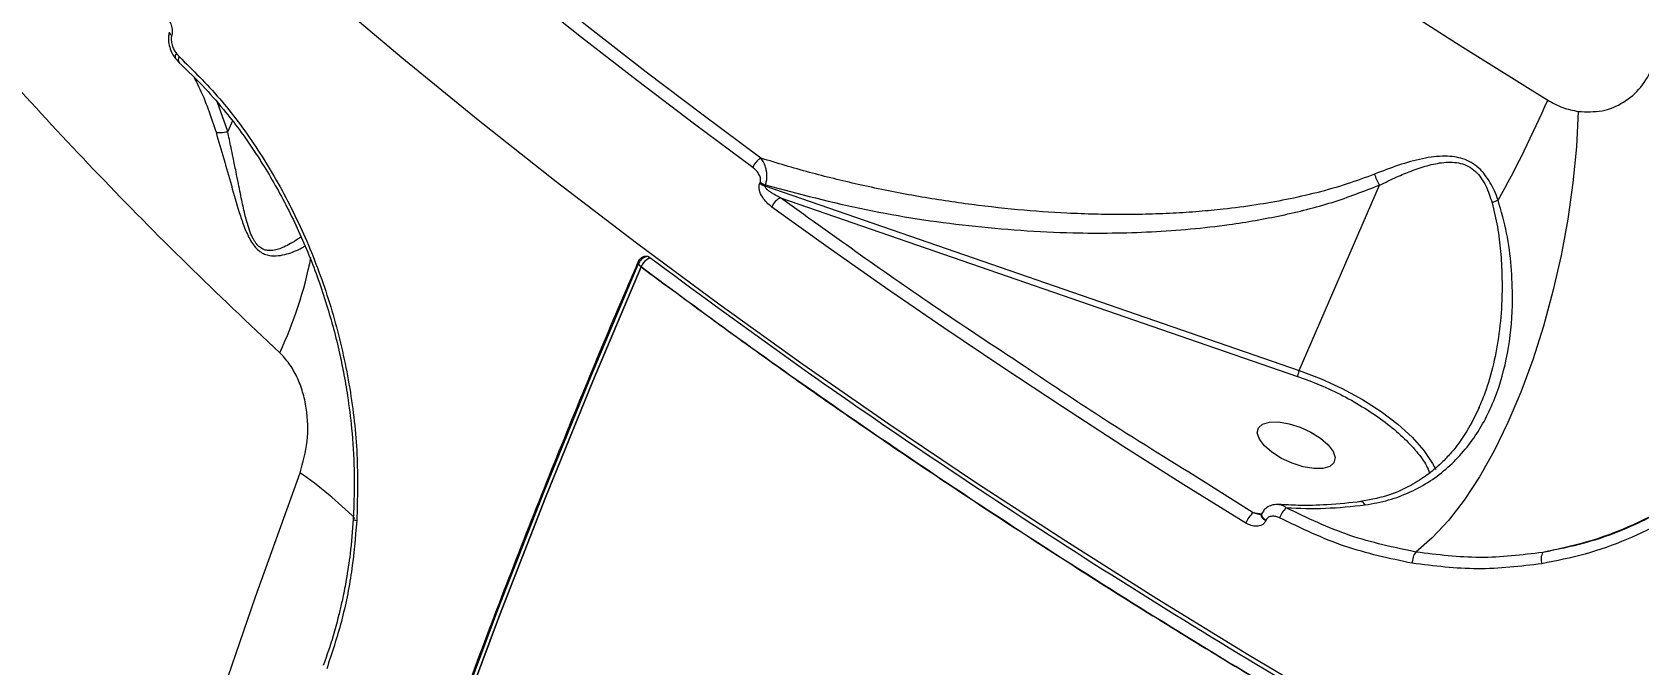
# Model space of a CAD drawing. Header units: millimetres. Extents: x -5873 to 5805, y -5301 to 4302.
# Drawn here: x -879.5 to -706, y -264.7 to -196.4 of the extents above; entities that cross this region are included whole.
import ezdxf

# ---------------------------------------------------------------- set-up
doc = ezdxf.new("R2010")
doc.units = ezdxf.units.MM
for name, color, linetype in [('DIKOM_ОБЪЕКТ', 7, 'Continuous'), ('DIKOM_РАЗМЕР_ЗОНА', 7, 'Continuous'), ('DIKOM_РАЗМЕР_ОБЪЕКТА', 7, 'Continuous')]:
    doc.layers.add(name, color=color, linetype=linetype)
doc.styles.add('style1', font='arial.ttf', dxfattribs={"width": 0.8})
doc.dimstyles.new('1-50', dxfattribs={"dimtxt": 300, "dimasz": 200, "dimexe": 100, "dimexo": 0, "dimgap": 100, "dimtad": 1, "dimtxsty": 'style1', "dimcen": 200, "dimclrd": 7, "dimclre": 7, "dimclrt": 7, "dimadec": 1, "dimazin": 2, "dimtfac": 1, "dimtmove": 0, "dimatfit": 2, "dimfxl": 0, "dimlwd": 25, "dimlwe": 18, "dimarcsym": 0})

# ---------------------------------------------------------------- blocks, each defined once
blk = doc.blocks.new('*D9')
at = {"layer": 'Defpoints', "color": 0, "transparency": 16777216}
for p in [(1338.11, 2802.44), (-4588.97, -1585.51), (-117.5, -1585.51)]:
    blk.add_point(p, dxfattribs=at)
at = {"layer": 'DIKOM_РАЗМЕР_ОБЪЕКТА', "color": 7, "lineweight": 18, "transparency": 16777216}
for p, q in [((1338.11, 2802.44), (-4688.97, 2802.44)), ((-117.5, -1585.51), (-4688.97, -1585.51))]:
    blk.add_line(p, q, dxfattribs=at)
at = {"layer": 'DIKOM_РАЗМЕР_ОБЪЕКТА', "color": 7, "lineweight": 25, "transparency": 16777216}
blk.add_line((-4588.97, 2602.44), (-4588.97, -1385.51), dxfattribs=at)
at = {"layer": 'DIKOM_РАЗМЕР_ОБЪЕКТА', "color": 7, "transparency": 16777216}
for points in [[(-4622.31, 2602.44), (-4555.64, 2602.44), (-4588.97, 2802.44)], [(-4622.31, -1385.51), (-4555.64, -1385.51), (-4588.97, -1585.51)]]:
    blk.add_solid(points, dxfattribs=at)
at = {"layer": 'DIKOM_РАЗМЕР_ОБЪЕКТА', "color": 7, "transparency": 16777216, "insert": (-4842.15, 460.98), "char_height": 300, "attachment_point": 5, "rotation": 90, "style": 'style1'}
blk.add_mtext('4400', dxfattribs=at)
blk = doc.blocks.new('*D10')
at = {"layer": 'Defpoints', "color": 0, "transparency": 16777216}
for p in [(4304.51, 1053.39), (-1538.59, -1332.39), (4304.51, -4224.84)]:
    blk.add_point(p, dxfattribs=at)
at = {"layer": 'DIKOM_РАЗМЕР_ОБЪЕКТА', "color": 7, "lineweight": 18, "transparency": 16777216}
for p, q in [((4304.51, 1053.39), (4304.51, -4324.84)), ((-1538.59, -1332.39), (-1538.59, -4324.84))]:
    blk.add_line(p, q, dxfattribs=at)
at = {"layer": 'DIKOM_РАЗМЕР_ОБЪЕКТА', "color": 7, "lineweight": 25, "transparency": 16777216}
blk.add_line((-1338.59, -4224.84), (4104.51, -4224.84), dxfattribs=at)
at = {"layer": 'DIKOM_РАЗМЕР_ОБЪЕКТА', "color": 7, "transparency": 16777216}
for points in [[(-1338.59, -4191.51), (-1338.59, -4258.18), (-1538.59, -4224.84)], [(4104.51, -4191.51), (4104.51, -4258.18), (4304.51, -4224.84)]]:
    blk.add_solid(points, dxfattribs=at)
at = {"layer": 'DIKOM_РАЗМЕР_ОБЪЕКТА', "color": 7, "transparency": 16777216, "insert": (1679.28, -3971.67), "char_height": 300, "attachment_point": 5, "style": 'style1'}
blk.add_mtext('5850', dxfattribs=at)
blk = doc.blocks.new('*D11')
at = {"layer": 'Defpoints', "color": 0, "transparency": 16777216}
for p in [(-510, 4302.44), (-5422.89, -3651.6), (284.83, -3651.6)]:
    blk.add_point(p, dxfattribs=at)
at = {"layer": 'DIKOM_РАЗМЕР_ЗОНА', "color": 7, "lineweight": 18, "transparency": 16777216}
for p, q in [((-510, 4302.44), (-5522.89, 4302.44)), ((284.83, -3651.6), (-5522.89, -3651.6))]:
    blk.add_line(p, q, dxfattribs=at)
at = {"layer": 'DIKOM_РАЗМЕР_ЗОНА', "color": 7, "lineweight": 25, "transparency": 16777216}
blk.add_line((-5422.89, 4102.44), (-5422.89, -3451.6), dxfattribs=at)
at = {"layer": 'DIKOM_РАЗМЕР_ЗОНА', "color": 7, "transparency": 16777216}
for points in [[(-5456.22, 4102.44), (-5389.56, 4102.44), (-5422.89, 4302.44)], [(-5456.22, -3451.6), (-5389.56, -3451.6), (-5422.89, -3651.6)]]:
    blk.add_solid(points, dxfattribs=at)
at = {"layer": 'DIKOM_РАЗМЕР_ЗОНА', "color": 7, "transparency": 16777216, "insert": (-5676.06, -474.49), "char_height": 300, "attachment_point": 5, "rotation": 90, "style": 'style1'}
blk.add_mtext('7950', dxfattribs=at)

msp = doc.modelspace()

# ---------------------------------------------------------------- linework, layer by layer
at = {"layer": 'DIKOM_ОБЪЕКТ', "color": 7, "linetype": 'Continuous', "lineweight": 15}
for p, q in [((-864, -199.234), (-863.644, -199.621)), ((-863.601, -199.021), (-863.901, -198.693)), ((-858.351, -207.123), (-859.473, -203.98)), ((-857.848, -205.962), (-858.351, -207.123)), ((-800.913, -212.69), (-800.87, -212.59)), ((-800.307, -212.879), (-800.351, -212.98)), ((-800.351, -212.98), (-742.667, -232.916)), ((-742.667, -232.916), (-734.001, -212.903)), ((-798.682, -214.265), (-742.852, -233.56)), ((-814.023, -221.138), (-814.015, -221.129)), ((-813.851, -221.036), (-814.017, -221.422)), ((-813.382, -220.609), (-813.389, -220.611)), ((-812.772, -220.751), (-813.009, -220.625)), ((-812.905, -220.779), (-812.783, -220.746)), ((-812.888, -220.776), (-812.78, -220.747)), ((-812.778, -220.747), (-812.886, -220.776)), ((-747.642, -248.315), (-754.602, -243.923)), ((-746.74, -248.449), (-747.642, -248.315)), ((-746.987, -248.469), (-747.642, -248.315)), ((-746.73, -248.424), (-746.761, -248.496)), ((-746.29, -249.154), (-746.258, -249.082)), ((-756.405, -260.639), (-756.423, -260.681))]:
    msp.add_line(p, q, dxfattribs=at)
at = {"layer": 'DIKOM_ОБЪЕКТ', "color": 7, "linetype": 'Continuous', "lineweight": 15, "flags": 128}
for points in [[(-853.714, -89.105), (-848.173, -95.673), (-842.35, -102.249), (-836.248, -108.828), (-829.875, -115.404), (-823.236, -121.97), (-816.337, -128.521), (-809.185, -135.05), (-801.785, -141.551), (-794.146, -148.018), (-786.274, -154.445), (-778.177, -160.827), (-769.862, -167.157), (-761.336, -173.429), (-752.608, -179.637), (-743.686, -185.777), (-734.578, -191.841), (-725.293, -197.825), (-715.839, -203.723)], [(-696.034, -292.798), (-706.7, -287.197), (-717.246, -281.483), (-727.663, -275.659), (-737.942, -269.731), (-748.075, -263.705), (-758.054, -257.584), (-767.869, -251.375), (-777.512, -245.082), (-786.977, -238.711), (-796.253, -232.267), (-805.334, -225.756), (-814.212, -219.183), (-822.879, -212.553), (-831.329, -205.872), (-839.554, -199.146), (-847.547, -192.381), (-855.301, -185.582), (-862.81, -178.754), (-870.068, -171.905), (-877.068, -165.038), (-883.805, -158.161)], [(-801.677, -210.979), (-807.944, -206.325), (-814.107, -201.643), (-820.161, -196.935), (-826.106, -192.202), (-831.938, -187.447), (-837.654, -182.671), (-843.253, -177.877), (-848.732, -173.067)], [(-800.784, -209.997), (-807.037, -205.353), (-813.186, -200.682), (-819.228, -195.984), (-825.159, -191.261), (-830.978, -186.517), (-836.682, -181.752), (-842.268, -176.968), (-847.735, -172.168)], [(-712.541, -204.943), (-712.753, -208.77), (-713.137, -212.663), (-713.69, -216.584), (-714.406, -220.493), (-715.278, -224.353), (-716.298, -228.125), (-717.455, -231.771), (-718.739, -235.257), (-720.136, -238.547), (-721.632, -241.609), (-723.214, -244.413), (-724.864, -246.931), (-726.568, -249.139), (-728.307, -251.013), (-730.066, -252.537)], [(-748.449, -249.398), (-755.123, -245.259), (-761.722, -241.081), (-768.244, -236.865), (-774.686, -232.612), (-781.047, -228.324), (-787.323, -224.003), (-793.512, -219.65), (-799.612, -215.267)], [(-890.02, -490.937), (-888.602, -482.121), (-886.105, -467.481), (-883.437, -452.889), (-880.597, -438.353), (-877.59, -423.883), (-874.415, -409.488), (-871.077, -395.178), (-867.576, -380.962), (-863.915, -366.85), (-860.097, -352.851), (-856.124, -338.974), (-851.998, -325.227), (-847.722, -311.621), (-843.3, -298.163), (-838.734, -284.864), (-834.026, -271.731), (-829.181, -258.773), (-824.201, -245.999), (-819.09, -233.416), (-813.85, -221.034)], [(-890.02, -490.937), (-888.602, -482.118), (-886.105, -467.479), (-883.436, -452.887), (-880.597, -438.352), (-877.589, -423.882), (-874.415, -409.487), (-871.077, -395.178), (-867.576, -380.962), (-863.915, -366.85), (-860.097, -352.851), (-856.124, -338.974), (-851.998, -325.228), (-847.723, -311.622), (-843.301, -298.165), (-838.734, -284.865), (-834.027, -271.732), (-829.182, -258.775), (-824.202, -246.001), (-819.091, -233.418), (-813.851, -221.036)], [(-813.722, -221.737), (-818.949, -234.09), (-824.048, -246.643), (-829.016, -259.387), (-833.85, -272.314), (-838.546, -285.416), (-843.102, -298.684), (-847.514, -312.109), (-851.779, -325.683), (-855.895, -339.397), (-859.859, -353.242), (-863.668, -367.208), (-867.32, -381.286), (-870.812, -395.468), (-874.143, -409.744), (-877.31, -424.105), (-880.31, -438.54), (-883.143, -453.042), (-885.806, -467.6), (-888.297, -482.204), (-889.707, -490.978)], [(-889.707, -490.977), (-888.297, -482.204), (-885.806, -467.6), (-883.143, -453.042), (-880.31, -438.54), (-877.31, -424.105), (-874.143, -409.744), (-870.812, -395.468), (-867.32, -381.286), (-863.668, -367.208), (-859.859, -353.242), (-855.895, -339.397), (-851.779, -325.683), (-847.514, -312.109), (-843.102, -298.684), (-838.546, -285.416), (-833.85, -272.314), (-829.016, -259.387), (-824.048, -246.643), (-818.949, -234.09), (-813.722, -221.737)], [(-813.722, -221.737), (-813.851, -221.629), (-813.953, -221.518), (-814.024, -221.41), (-814.059, -221.308), (-814.059, -221.217), (-814.051, -221.189)], [(-813.96, -221.053), (-813.98, -221.055), (-814.031, -221.057)], [(-742.667, -232.916), (-740.319, -233.812), (-738.03, -234.866), (-735.853, -236.054), (-733.838, -237.348), (-732.034, -238.717), (-730.482, -240.131), (-729.218, -241.555), (-728.272, -242.957), (-727.939, -243.61)], [(-743.764, -238.67), (-742.568, -239.05), (-741.408, -239.588), (-740.376, -240.24), (-739.557, -240.954), (-739.016, -241.672), (-738.798, -242.335), (-738.92, -242.89), (-739.372, -243.292), (-740.118, -243.508), (-741.098, -243.522), (-742.231, -243.331), (-743.426, -242.951), (-744.586, -242.413), (-745.618, -241.761), (-746.438, -241.047), (-746.978, -240.329), (-747.197, -239.666), (-747.075, -239.111), (-746.622, -238.709), (-745.876, -238.492), (-744.897, -238.479), (-743.764, -238.67)], [(-904.792, -442.829), (-901.889, -428.017), (-898.83, -413.266), (-895.615, -398.585), (-892.246, -383.982), (-888.725, -369.464), (-885.055, -355.04), (-881.236, -340.718), (-877.272, -326.505), (-873.164, -312.41), (-868.915, -298.439), (-864.526, -284.602), (-860.001, -270.905), (-855.342, -257.355), (-850.551, -243.961)], [(-844.42, -249.146), (-844.559, -249.114), (-844.67, -249.08), (-844.749, -249.045), (-844.793, -249.009), (-844.803, -248.981)], [(-746.29, -249.154), (-746.502, -249.002), (-746.662, -248.842), (-746.755, -248.686), (-746.775, -248.547), (-746.761, -248.496)], [(-746.728, -248.422), (-746.744, -248.475), (-746.724, -248.614), (-746.631, -248.77), (-746.471, -248.93), (-746.258, -249.082)], [(-848.008, -264.746), (-848.005, -264.724), (-847.998, -264.701)]]:
    msp.add_lwpolyline(points, dxfattribs=at)
at = {"layer": 'DIKOM_ОБЪЕКТ', "color": 7, "linetype": 'Continuous', "lineweight": 15}
for centre, radius, start, end in [((-864.265, -196.323), 0.403, 186.86298, 250.65401), ((-863.547, -199.037), 0.493, 135.73093, 203.50183), ((-863.121, -199.34), 0.577, 146.33048, 218.54109), ((-829.394, -154.192), 123.888, 330.85103, 336.43423), ((-799.886, -211.71), 1.934, 117.65302, 157.78427), ((-799.651, -210.931), 2.165, 234.33387, 251.13262), ((-799.609, -210.834), 2.162, 234.32053, 251.14596), ((-797.855, -215.965), 1.89, 115.9667, 158.34562), ((-717.278, -225.247), 11.405, 110.09055, 113.65841), ((-892.445, -212.287), 43.891, 334.76463, 348.92639), ((-813.784, -221.275), 0.278, 154.56229, 217.49698), ((-812.944, -221.718), 1.095, 93.3881, 165.52707), ((-813.1, -220.854), 1.08, 213.14216, 234.87113), ((-812.038, -222.408), 1.813, 113.9075, 158.27981), ((-813.221, -221.3), 0.709, 50.76762, 106.33155), ((-877.035, -281.826), 46.207, 45.45687, 55.02998), ((-742.386, -249.638), 2.523, 131.86445, 161.92615), ((-746.026, -250.361), 2.608, 128.29529, 158.32159), ((-728.656, -253.687), 1.819, 140.80656, 181.82541), ((-715.162, -253.295), 1.402, 149.03234, 200.94338)]:
    msp.add_arc(centre, radius, start, end, dxfattribs=at)
for points, knots in [([(-852.743, -230.999), (-856.114, -227.814), (-862.868, -221.432), (-872.347, -211.804), (-881.34, -202.138), (-889.778, -192.447), (-897.157, -183.361), (-903.587, -174.878), (-909.177, -166.991), (-914.378, -159.093), (-919.173, -151.198), (-923.543, -143.315), (-927.405, -135.594), (-930.782, -128.031), (-933.644, -120.64), (-935.59, -115.025), (-936.422, -111.918), (-936.61, -111.218)], [0, 0, 0, 0, 0.0780879, 0.1564259, 0.2350119, 0.3138461, 0.3929274, 0.4573645, 0.5223021, 0.5877396, 0.6536775, 0.7201146, 0.7870513, 0.8510829, 0.9157473, 0.9810443, 1, 1, 1, 1]), ([(-865.137, -194.53), (-865.012, -194.661), (-864.762, -194.923), (-864.482, -195.458), (-864.349, -195.976), (-864.335, -196.405), (-864.378, -196.605), (-864.399, -196.703)], [0, 0, 0, 0, 0.2501387, 0.4997872, 0.7492635, 0.8773172, 1, 1, 1, 1]), ([(-864.665, -196.371), (-864.695, -196.507), (-864.754, -196.773), (-864.758, -197.334), (-864.64, -197.997), (-864.368, -198.694), (-864.121, -199.056), (-864, -199.234)], [0, 0, 0, 0, 0.1417255, 0.2784389, 0.5339519, 0.7714023, 1, 1, 1, 1]), ([(-864.399, -196.703), (-864.417, -196.787), (-864.456, -196.959), (-864.46, -197.326), (-864.379, -197.783), (-864.182, -198.282), (-863.995, -198.556), (-863.901, -198.693)], [0, 0, 0, 0, 0.1222631, 0.2501955, 0.5002731, 0.7496045, 1, 1, 1, 1]), ([(-863.601, -199.021), (-862.126, -200.471), (-859.189, -203.359), (-855.257, -208.66), (-851.784, -214.53), (-848.884, -220.934), (-846.614, -227.743), (-845.073, -234.8), (-844.236, -242.005), (-844.358, -246.763), (-844.42, -249.146)], [0, 0, 0, 0, 0.1259318, 0.2506937, 0.3753585, 0.5006652, 0.6250671, 0.7504795, 0.8749986, 1, 1, 1, 1]), ([(-863.625, -199.641), (-862.662, -200.563), (-860.91, -202.239), (-858.69, -204.832), (-857.019, -207.006), (-855.709, -208.876), (-853.991, -211.522), (-851.851, -215.307), (-849.526, -220.404), (-847.639, -225.69), (-846.504, -229.952), (-845.819, -233.255), (-845.355, -235.952), (-844.921, -239.476), (-844.625, -243.945), (-844.739, -247.205), (-844.801, -248.993)], [0, 0, 0, 0, 0.0831555, 0.1511905, 0.203829, 0.2436148, 0.2824244, 0.3829416, 0.4848749, 0.5859971, 0.6820225, 0.7175625, 0.7637975, 0.8261076, 0.904602, 1, 1, 1, 1]), ([(-712.541, -204.943), (-711.673, -204.978), (-709.939, -205.048), (-707.61, -204.039), (-705.674, -202.421), (-704.865, -200.904), (-704.46, -200.145)], [0, 0, 0, 0, 0.2506979, 0.5004341, 0.750249, 1, 1, 1, 1]), ([(-861.981, -201.274), (-861.816, -201.594), (-860.829, -203.5), (-860.169, -205.517), (-859.619, -207.196)], [0, 0, 0, 0, 0.167511, 1, 1, 1, 1]), ([(-715.839, -203.723), (-715.307, -204.015), (-714.246, -204.6), (-713.109, -204.829), (-712.541, -204.943)], [0, 0, 0, 0, 0.5004364, 1, 1, 1, 1]), ([(-859.619, -207.196), (-859.451, -207.212), (-859.115, -207.244), (-858.611, -207.169), (-858.359, -207.131)], [0, 0, 0, 0, 0.4998543, 1, 1, 1, 1]), ([(-859.619, -207.196), (-859.063, -209.092), (-858.226, -211.95), (-857.276, -215.378), (-856.625, -217.331), (-856.118, -218.523), (-855.597, -219.367), (-855.137, -219.893), (-854.63, -220.258), (-853.945, -220.53), (-853.115, -220.577), (-851.9, -220.354), (-850.852, -219.962), (-850.201, -219.593), (-850.03, -219.496)], [0, 0, 0, 0, 0.2658439, 0.4006895, 0.4685799, 0.5376757, 0.5727795, 0.6079606, 0.6432432, 0.6783547, 0.7473881, 0.8159324, 0.9518119, 1, 1, 1, 1]), ([(-858.359, -207.131), (-858.358, -207.131), (-858.356, -207.13), (-858.353, -207.128), (-858.352, -207.125), (-858.351, -207.123)], [0, 0, 0, 0, 0.2067036, 0.4319349, 1, 1, 1, 1]), ([(-850.48, -218.508), (-850.571, -218.574), (-850.916, -218.828), (-851.515, -219.201), (-852.226, -219.575), (-852.861, -219.826), (-853.451, -219.972), (-854.022, -219.995), (-854.551, -219.854), (-855.02, -219.542), (-855.355, -219.132), (-855.591, -218.735), (-855.834, -218.239), (-856.102, -217.513), (-856.373, -216.57), (-856.598, -215.641), (-856.801, -214.716), (-856.997, -213.763), (-857.218, -212.66), (-857.473, -211.36), (-857.735, -210.054), (-858.032, -208.612), (-858.235, -207.692), (-858.359, -207.131)], [0, 0, 0, 0, 0.0271882, 0.1035608, 0.1667294, 0.2151263, 0.2620252, 0.3061954, 0.3429343, 0.3760374, 0.4090952, 0.4268455, 0.4457598, 0.4899229, 0.5366315, 0.5845247, 0.6248815, 0.6710213, 0.7229752, 0.7856791, 0.8614617, 0.9156284, 1, 1, 1, 1]), ([(-721.196, -214.536), (-721.324, -214.199), (-721.569, -213.555), (-722.043, -212.624), (-722.598, -211.78), (-723.284, -211.029), (-724.083, -210.439), (-724.975, -210.039), (-725.933, -209.818), (-727.395, -209.72), (-729.434, -210.001), (-731.969, -210.714), (-733.684, -211.378), (-734.543, -211.711)], [0, 0, 0, 0, 0.0657228, 0.1254998, 0.1908448, 0.2510034, 0.3133814, 0.3762159, 0.4361127, 0.5015305, 0.6579092, 0.8285308, 1, 1, 1, 1]), ([(-800.87, -212.59), (-800.857, -212.554), (-800.831, -212.483), (-800.813, -212.323), (-800.834, -212.119), (-800.915, -211.881), (-801.07, -211.59), (-801.321, -211.267), (-801.558, -211.075), (-801.677, -210.979)], [0, 0, 0, 0, 0.0616618, 0.1253434, 0.2506507, 0.3692975, 0.5010211, 0.750363, 1, 1, 1, 1]), ([(-734.543, -211.711), (-735.525, -212.078), (-737.566, -212.841), (-740.761, -213.739), (-744.046, -214.483), (-747.412, -215.072), (-750.556, -215.483), (-753.546, -215.767), (-756.35, -215.952), (-759.152, -216.057), (-761.961, -216.089), (-764.786, -216.053), (-768.506, -215.914), (-773.184, -215.58), (-778.77, -214.942), (-784.524, -214.033), (-790.135, -212.892), (-795.577, -211.562), (-799.044, -210.519), (-800.784, -209.997)], [0, 0, 0, 0, 0.0475377, 0.0988205, 0.1492375, 0.1985512, 0.2514815, 0.2905756, 0.3321964, 0.3763716, 0.4151152, 0.4568796, 0.5016848, 0.5801496, 0.6647744, 0.7508883, 0.8385499, 0.9190232, 1, 1, 1, 1]), ([(-800.307, -212.879), (-800.26, -212.734), (-800.167, -212.45), (-800.129, -211.98), (-800.153, -211.542), (-800.246, -211.029), (-800.443, -210.472), (-800.672, -210.153), (-800.784, -209.997)], [0, 0, 0, 0, 0.15015, 0.2929808, 0.4248997, 0.5488185, 0.7794367, 1, 1, 1, 1]), ([(-734.001, -212.903), (-733.38, -212.602), (-732.252, -212.054), (-730.54, -211.341), (-728.864, -210.767), (-727.361, -210.443), (-726.151, -210.399), (-725.24, -210.521), (-724.385, -210.843), (-723.629, -211.392), (-723.009, -212.122), (-722.356, -213.237), (-722.053, -214.182), (-721.855, -214.8)], [0, 0, 0, 0, 0.1375848, 0.2496824, 0.3738661, 0.4983016, 0.5646414, 0.6235489, 0.6870709, 0.7493876, 0.8086552, 0.8747303, 1, 1, 1, 1]), ([(-799.612, -215.267), (-799.802, -215.113), (-800.183, -214.805), (-800.657, -214.194), (-800.944, -213.583), (-801.001, -213.118), (-800.975, -212.861), (-800.934, -212.747), (-800.913, -212.69)], [0, 0, 0, 0, 0.2498716, 0.4995013, 0.7488464, 0.8743991, 0.9379991, 1, 1, 1, 1]), ([(-798.682, -214.265), (-799.007, -214.101), (-799.494, -213.854), (-800.031, -213.466), (-800.279, -213.229), (-800.354, -213.079), (-800.362, -213.016), (-800.354, -212.992), (-800.351, -212.98)], [0, 0, 0, 0, 0.4981776, 0.7483914, 0.909585, 0.9610643, 0.9815079, 1, 1, 1, 1]), ([(-800.307, -212.879), (-796.696, -213.831), (-789.484, -215.732), (-778.349, -217.418), (-768.034, -218.157), (-758.627, -218.047), (-751.095, -217.368), (-744.592, -216.233), (-739.127, -214.883), (-735.695, -213.553), (-734.001, -212.896)], [0, 0, 0, 0, 0.1664697, 0.3324432, 0.4987729, 0.6240178, 0.7488532, 0.8337971, 0.9179422, 1, 1, 1, 1]), ([(-734.001, -212.896), (-734.1, -212.708), (-734.298, -212.332), (-734.461, -211.918), (-734.543, -211.711)], [0, 0, 0, 0, 0.4999468, 1, 1, 1, 1]), ([(-734.001, -212.903), (-734.001, -212.902), (-734, -212.9), (-734, -212.898), (-734.001, -212.896), (-734.001, -212.896)], [0, 0, 0, 0, 0.5492566, 0.7799967, 1, 1, 1, 1]), ([(-772.364, -232.458), (-775.684, -230.266), (-784.717, -224.301), (-793.272, -218.153), (-798.682, -214.265)], [0, 0, 0, 0, 0.3675266, 1, 1, 1, 1]), ([(-735.56, -247.446), (-734.705, -247.292), (-733.006, -246.987), (-730.658, -246.087), (-728.507, -244.9), (-725.944, -242.929), (-723.338, -239.842), (-721.19, -235.413), (-719.951, -230.494), (-719.571, -225.838), (-719.741, -221.679), (-720.187, -218.064), (-720.859, -215.715), (-721.196, -214.536)], [0, 0, 0, 0, 0.062977, 0.1251353, 0.1876149, 0.2502855, 0.3749763, 0.4992948, 0.6242142, 0.7486, 0.8323191, 0.9158183, 1, 1, 1, 1]), ([(-721.855, -214.8), (-721.645, -215.669), (-721.227, -217.403), (-720.914, -220.056), (-720.759, -222.706), (-720.781, -225.683), (-721.047, -228.883), (-721.665, -232.241), (-722.423, -234.952), (-723.092, -236.489), (-723.33, -237.038)], [0, 0, 0, 0, 0.1148987, 0.2292196, 0.3438007, 0.4587971, 0.6173923, 0.7668492, 0.9167127, 1, 1, 1, 1]), ([(-814.04, -221.194), (-814.383, -221.979), (-816.258, -226.267), (-819.574, -234.21), (-823.979, -245.022), (-828.279, -255.988), (-832.48, -267.084), (-836.579, -278.311), (-840.574, -289.66), (-844.462, -301.126), (-848.242, -312.703), (-851.911, -324.383), (-855.469, -336.159), (-858.912, -348.025), (-862.238, -359.972), (-865.446, -371.99), (-868.533, -384.069), (-871.497, -396.195), (-874.334, -408.351), (-877.039, -420.51), (-879.605, -432.627), (-882.019, -444.613), (-884.24, -456.241), (-886.17, -466.88), (-887.77, -476.148), (-889.067, -483.937), (-889.817, -488.708), (-890.165, -490.921)], [0, 0, 0, 0, 0.0098445, 0.0537607, 0.0976703, 0.1415722, 0.1854648, 0.2293471, 0.2732167, 0.3170725, 0.3609107, 0.4047283, 0.4485207, 0.492282, 0.5360039, 0.5796749, 0.623279, 0.6667921, 0.7101761, 0.7533686, 0.7962563, 0.8386139, 0.8799159, 0.9185897, 0.9502225, 0.9769152, 1, 1, 1, 1]), ([(-813.391, -220.616), (-813.507, -220.66), (-813.73, -220.745), (-813.946, -220.968), (-814.016, -221.127), (-814.04, -221.182)], [0, 0, 0, 0, 0.4136558, 0.7970289, 1, 1, 1, 1]), ([(-813.722, -221.737), (-813.67, -221.634), (-813.592, -221.476), (-813.435, -221.264), (-813.305, -221.112), (-813.16, -220.976), (-812.978, -220.833), (-812.852, -220.783), (-812.772, -220.751)], [0, 0, 0, 0, 0.2339867, 0.3573433, 0.5000798, 0.6185168, 0.7605359, 1, 1, 1, 1]), ([(-427.551, -384.438), (-433.316, -383.525), (-444.943, -381.684), (-462.884, -378.247), (-479.202, -374.731), (-493.762, -371.277), (-503.276, -368.861), (-509.749, -367.147), (-513.113, -366.242), (-516.491, -365.319), (-519.881, -364.377), (-523.284, -363.415), (-529.684, -361.58), (-539.299, -358.724), (-552.34, -354.638), (-566.006, -350.121), (-579.675, -345.361), (-593.282, -340.383), (-606.203, -335.436), (-615.161, -331.856), (-620.034, -329.866), (-621.254, -329.366), (-622.476, -328.863), (-623.701, -328.357), (-624.929, -327.848), (-626.16, -327.335), (-627.393, -326.819), (-629.245, -326.042), (-632.035, -324.863), (-636.083, -323.133), (-641.107, -320.955), (-647.105, -318.31), (-654.071, -315.177), (-661.979, -311.539), (-670.81, -307.373), (-679.56, -303.128), (-688.08, -298.887), (-696.228, -294.734), (-702.661, -291.374), (-707.263, -288.929), (-709.911, -287.512), (-712.594, -286.064), (-715.313, -284.585), (-718.067, -283.076), (-720.854, -281.535), (-723.675, -279.962), (-730.627, -276.053), (-741.389, -269.838), (-755.528, -261.303), (-768.798, -252.943), (-781.219, -244.794), (-792.803, -236.881), (-803.604, -229.238), (-810.405, -224.196), (-813.722, -221.737)], [0, 0, 0, 0, 0.0448231, 0.0904086, 0.1367551, 0.1677633, 0.1991031, 0.2073666, 0.2156529, 0.2239614, 0.232293, 0.2406473, 0.2490247, 0.279393, 0.3112488, 0.3445917, 0.379422, 0.4113037, 0.4443367, 0.4743594, 0.4773561, 0.4803617, 0.4833758, 0.4863983, 0.4894299, 0.4924694, 0.4955182, 0.4985749, 0.5062016, 0.5162332, 0.5286696, 0.543639, 0.5610516, 0.5809084, 0.6032083, 0.6279514, 0.6476492, 0.6686614, 0.6909874, 0.6978164, 0.7047596, 0.7118169, 0.7189881, 0.7262733, 0.7336728, 0.7411862, 0.7488138, 0.7894229, 0.828457, 0.8659163, 0.9018001, 0.9361085, 0.9688419, 1, 1, 1, 1]), ([(-813.722, -221.737), (-808.699, -225.441), (-798.673, -232.835), (-782.949, -243.666), (-766.809, -254.254), (-750.226, -264.573), (-733.213, -274.629), (-716.101, -284.232), (-698.92, -293.396), (-681.756, -302.101), (-664.36, -310.482), (-646.819, -318.499), (-628.8, -326.302), (-610.292, -333.868), (-591.287, -341.167), (-572.147, -348.05), (-552.941, -354.485), (-533.777, -360.434), (-515.117, -365.768), (-496.986, -370.514), (-479.371, -374.707), (-461.91, -378.444), (-444.605, -381.719), (-427.158, -384.577), (-409.683, -386.963), (-392.294, -388.832), (-375.375, -390.138), (-358.921, -390.887), (-342.933, -391.076), (-327.711, -390.71), (-313.27, -389.821), (-299.651, -388.445), (-286.636, -386.577), (-274.253, -384.226), (-262.259, -381.338), (-250.7, -377.876), (-239.599, -373.819), (-229.338, -369.162), (-222.711, -365.826), (-219.751, -363.911), (-219.7, -363.877)], [0, 0, 0, 0, 0.0278508, 0.0555954, 0.0831998, 0.110731, 0.1382535, 0.1658332, 0.1919486, 0.2182102, 0.2443801, 0.27042, 0.2963855, 0.3239045, 0.3514671, 0.3791388, 0.4069781, 0.4347454, 0.462364, 0.4883285, 0.5142751, 0.5402581, 0.566333, 0.5925559, 0.6203627, 0.6480063, 0.6755546, 0.7030728, 0.7306263, 0.7582804, 0.7845079, 0.8107267, 0.8367986, 0.8627802, 0.8887265, 0.9162673, 0.9438951, 0.9716774, 0.9995061, 1, 1, 1, 1]), ([(-813.009, -220.625), (-813.1, -220.608), (-813.268, -220.574), (-813.459, -220.615), (-813.536, -220.679), (-813.553, -220.692)], [0, 0, 0, 0, 0.4805791, 0.8872907, 1, 1, 1, 1]), ([(-696.085, -293.228), (-698.173, -292.165), (-706.279, -288.034), (-720.055, -280.507), (-737.024, -270.868), (-753.237, -261.15), (-768.753, -251.396), (-783.874, -241.402), (-798.624, -231.194), (-808.051, -224.236), (-812.772, -220.751)], [0, 0, 0, 0, 0.0491311, 0.1908386, 0.3320124, 0.4649364, 0.5979662, 0.7313798, 0.8654682, 1, 1, 1, 1]), ([(-850.551, -243.961), (-850.238, -242.853), (-849.612, -240.637), (-849.719, -237.558), (-850.228, -235.228), (-850.849, -233.596), (-851.678, -232.124), (-852.387, -231.376), (-852.743, -230.999)], [0, 0, 0, 0, 0.2497163, 0.4992591, 0.6240168, 0.7494589, 0.8739826, 1, 1, 1, 1]), ([(-754.602, -243.923), (-758.177, -241.704), (-764.232, -237.945), (-770.001, -234.052), (-772.364, -232.458)], [0, 0, 0, 0, 0.5904673, 1, 1, 1, 1]), ([(-742.667, -232.916), (-742.691, -232.973), (-742.738, -233.089), (-742.798, -233.279), (-742.842, -233.451), (-742.849, -233.524), (-742.852, -233.56)], [0, 0, 0, 0, 0.2500586, 0.4999861, 0.750026, 1, 1, 1, 1]), ([(-742.852, -233.56), (-742.04, -233.858), (-740.378, -234.468), (-737.914, -235.639), (-735.526, -236.994), (-733.338, -238.5), (-731.451, -240.086), (-729.971, -241.672), (-729.007, -242.985), (-728.698, -243.722), (-728.591, -243.977)], [0, 0, 0, 0, 0.1251138, 0.2559557, 0.390901, 0.5279988, 0.6650946, 0.8000432, 0.9308818, 1, 1, 1, 1]), ([(-723.245, -236.909), (-723.661, -237.78), (-724.39, -239.304), (-725.608, -241.034), (-726.662, -242.27), (-727.741, -243.334), (-729.112, -244.443), (-730.951, -245.569), (-733.329, -246.596), (-735.224, -246.938), (-736.243, -247.122)], [0, 0, 0, 0, 0.1663587, 0.2911743, 0.3737583, 0.4543894, 0.5577139, 0.6834561, 0.8298002, 1, 1, 1, 1]), ([(-699.211, -245.262), (-700.456, -246.12), (-702.966, -247.851), (-707.142, -249.899), (-711.601, -251.561), (-714.768, -252.234), (-716.364, -252.574)], [0, 0, 0, 0, 0.2440507, 0.4920602, 0.7440428, 1, 1, 1, 1]), ([(-699.382, -245.447), (-700.255, -246.059), (-701.97, -247.261), (-704.673, -248.769), (-707.936, -250.285), (-711.802, -251.668), (-714.863, -252.276), (-716.364, -252.574)], [0, 0, 0, 0, 0.1731335, 0.3402583, 0.5013842, 0.7555296, 1, 1, 1, 1]), ([(-744.915, -247.406), (-745.114, -247.407), (-745.505, -247.41), (-746.053, -247.628), (-746.485, -247.973), (-746.652, -248.281), (-746.729, -248.422)], [0, 0, 0, 0, 0.2741482, 0.540634, 0.7899804, 1, 1, 1, 1]), ([(-744.07, -247.759), (-744.245, -247.635), (-744.511, -247.447), (-744.792, -247.442), (-744.888, -247.441)], [0, 0, 0, 0, 0.6582486, 1, 1, 1, 1]), ([(-735.936, -247.081), (-737.179, -247.217), (-739.49, -247.469), (-742.475, -247.53), (-744.192, -247.434), (-744.886, -247.396)], [0, 0, 0, 0, 0.4097361, 0.7612674, 1, 1, 1, 1]), ([(-744.07, -247.759), (-742.67, -247.806), (-739.875, -247.9), (-736.997, -247.597), (-735.56, -247.446)], [0, 0, 0, 0, 0.5009592, 1, 1, 1, 1]), ([(-730.066, -252.537), (-732.467, -252.033), (-737.269, -251.026), (-741.803, -248.848), (-744.07, -247.759)], [0, 0, 0, 0, 0.4999533, 1, 1, 1, 1]), ([(-735.56, -247.446), (-735.647, -247.326), (-735.781, -247.141), (-735.933, -247.076), (-735.991, -247.096), (-736.006, -247.101)], [0, 0, 0, 0, 0.5760284, 0.8868332, 1, 1, 1, 1]), ([(-699.117, -246.536), (-700.418, -247.427), (-703.02, -249.208), (-707.301, -251.257), (-711.777, -252.869), (-714.906, -253.487), (-716.471, -253.796)], [0, 0, 0, 0, 0.2506446, 0.5013251, 0.7506014, 1, 1, 1, 1]), ([(-844.803, -248.982), (-844.9, -250.233), (-845.071, -252.433), (-845.499, -255.247), (-845.847, -257.067), (-846.089, -258.173), (-846.251, -258.877), (-846.529, -260.009), (-847.063, -261.989), (-847.643, -263.671), (-847.998, -264.702)], [0, 0, 0, 0, 0.2288728, 0.4022377, 0.524743, 0.5730292, 0.6134511, 0.6599877, 0.7917248, 1, 1, 1, 1]), ([(-844.42, -249.146), (-844.58, -250.995), (-844.901, -254.693), (-845.99, -260.07), (-847.108, -263.455), (-847.667, -265.146)], [0, 0, 0, 0, 0.3332513, 0.666771, 1, 1, 1, 1]), ([(-746.29, -249.154), (-746.338, -249.242), (-746.436, -249.422), (-746.673, -249.601), (-746.949, -249.714), (-747.345, -249.769), (-747.87, -249.7), (-748.256, -249.499), (-748.449, -249.398)], [0, 0, 0, 0, 0.123083, 0.2505257, 0.372192, 0.5011047, 0.7503324, 1, 1, 1, 1]), ([(-746.76, -248.477), (-746.778, -248.48), (-746.837, -248.493), (-746.93, -248.484), (-746.996, -248.477)], [0, 0, 0, 0, 0.2988405, 1, 1, 1, 1]), ([(-744.785, -248.855), (-744.919, -248.795), (-745.188, -248.676), (-745.612, -248.642), (-745.943, -248.734), (-746.159, -248.9), (-746.226, -249.022), (-746.258, -249.082)], [0, 0, 0, 0, 0.2497446, 0.4991516, 0.7487775, 0.8772407, 1, 1, 1, 1]), ([(-730.474, -253.745), (-732.928, -253.228), (-737.836, -252.195), (-742.469, -249.968), (-744.785, -248.855)], [0, 0, 0, 0, 0.4999965, 1, 1, 1, 1]), ([(-716.364, -252.574), (-718.624, -252.849), (-723.144, -253.401), (-727.759, -252.825), (-730.066, -252.537)], [0, 0, 0, 0, 0.4999943, 1, 1, 1, 1]), ([(-716.471, -253.796), (-718.781, -254.075), (-723.402, -254.634), (-728.117, -254.041), (-730.474, -253.745)], [0, 0, 0, 0, 0.5000082, 1, 1, 1, 1])]:
    msp.add_open_spline(points, degree=3, knots=knots, dxfattribs=at)

# ---------------------------------------------------------------- dimensions: what is measured, and where the dimension line sits
at = {"layer": 'DIKOM_РАЗМЕР_ЗОНА'}
dim = msp.add_linear_dim(base=(-5422.889, -3651.603), p1=(-510.005, 4302.437), p2=(284.83, -3651.603), angle=90, text='7950', dimstyle='1-50', dxfattribs=at)
dim.commit()
dim.dimension.update_dxf_attribs({"geometry": '*D11', "text_midpoint": (-5422.889, -474.491), "dimtype": 160})
at = {"layer": 'DIKOM_РАЗМЕР_ОБЪЕКТА'}
dim = msp.add_linear_dim(base=(-4588.973, -1585.515), p1=(1338.114, 2802.437), p2=(-117.504, -1585.515), angle=90, text='4400', dimstyle='1-50', dxfattribs=at)
dim.commit()
dim.dimension.update_dxf_attribs({"geometry": '*D9', "text_midpoint": (-4588.973, 460.978), "dimtype": 160})
dim = msp.add_linear_dim(base=(4304.512, -4224.842), p1=(-1538.592, -1332.389), p2=(4304.512, 1053.391), text='5850', dimstyle='1-50', dxfattribs=at)
dim.commit()
dim.dimension.update_dxf_attribs({"geometry": '*D10', "text_midpoint": (1679.282, -4224.842), "dimtype": 160})

doc.saveas('drawing.dxf')
